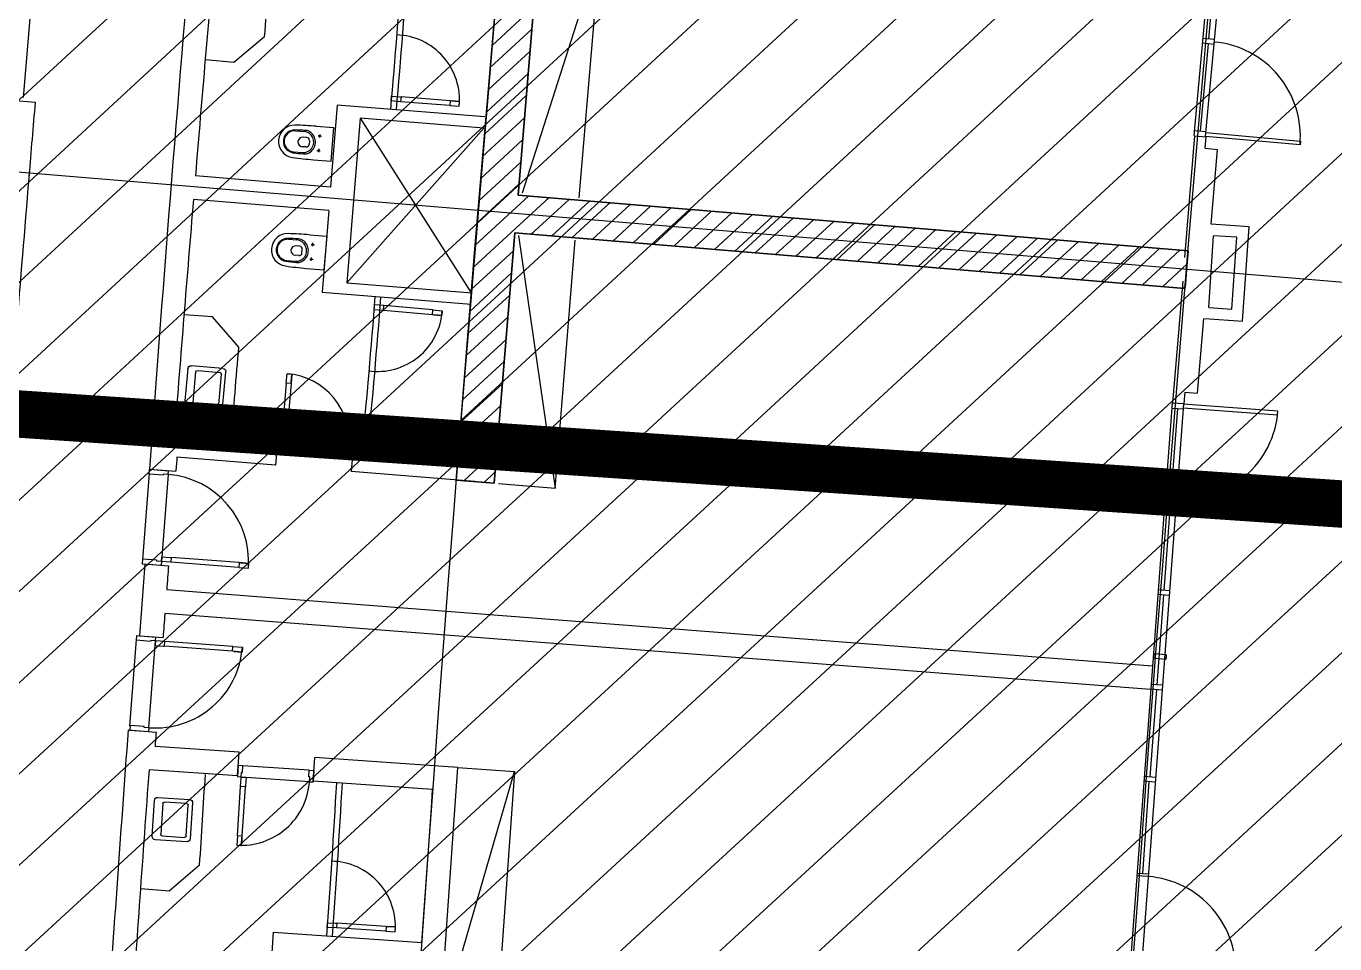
# Model space of a CAD drawing. Extents: x -678889171 to 586587, y -792238163 to 335485.
# Drawn here: x -678720328 to -678706519, y -792006137 to -791996453 of the extents above; entities that cross this region are included whole.
import ezdxf
from ezdxf.enums import TextEntityAlignment as Align

# ---------------------------------------------------------------- set-up
doc = ezdxf.new("R2010")
doc.units = 0
doc.header["$MEASUREMENT"] = 0
for name, color, linetype in [('A-FLOR-PATT', 252, 'Continuous'), ('A-SITE-PATT', 252, 'Continuous'), ('A-WALL', 252, 'Continuous')]:
    doc.layers.add(name, color=color, linetype=linetype)
for name, color, linetype, lineweight in [('BASEMENT3 LAYOUT$0$A-TABL-TEXT', 252, 'Continuous', 30), ('BASEMENT3 LAYOUT$0$HATCH2', 252, 'Continuous', 15), ('BASEMENT3 LAYOUT$0$HATCH3', 252, 'Continuous', 15)]:
    doc.layers.add(name, color=color, linetype=linetype, lineweight=lineweight)
doc.styles.add('Ground floor Towers$0$$Bas01-Rname$0$EN-SC', font='swissc.ttf')
doc.styles.add('Ground floor Towers$0$$Bas01-Rname$0$EN-SCL', font='swisscl.ttf')
doc.styles.add('Ground floor Towers$0$04-Ground Floor$0$V2-lower ground$0$LEVEL  FOR LICENSE LOWER GR$0$$LG- LEVEL$0$AR-SR', font='sarb.shx')

# ---------------------------------------------------------------- blocks, each defined once
blk = doc.blocks.new('A$C61C61320')
at = {"layer": 'BASEMENT3 LAYOUT$0$HATCH2'}
h = blk.add_hatch(dxfattribs=at)
h.set_pattern_fill('JIS_WOOD', color=256, scale=1000, style=0)
h.set_pattern_definition([(45, (-845211.5632561638, -471074.8112416068), (-499.9999991609842, 499.9999991609843), [])])
edge = h.paths.add_edge_path()
edge.add_line((-87728.88771757309, -14436.92520058164), (11085.99286301623, -14077.61977391216))
edge.add_line((11085.9928630162, -14077.61977391216), (11086.00013759563, -61296.12011963065))
edge.add_line((11086.00013759569, -61296.12011963065), (-23868.16462742418, -60220.57708285929))
edge.add_line((-23868.16462742421, -60220.57708285929), (-23388.15647815715, -47455.2645226442))
edge.add_arc((-38984.06513334403, -44366.02445463254), 15898.9235792472, 348.7958745272753, 525.9866040010601)
edge.add_line((-54409.82303213701, -40516.12001080933), (-55179.78612954497, -49076.3717473704))
edge.add_line((-55179.78612954495, -49076.3717473704), (-87616.00626249687, -47227.09333388295))
edge.add_line((-87616.00626249681, -47227.09333388295), (-87728.88771757303, -14436.92520058164))
at = {"layer": 'BASEMENT3 LAYOUT$0$HATCH3'}
h = blk.add_hatch(dxfattribs=at)
h.set_pattern_fill('JIS_WOOD', color=256, scale=1000, style=0)
h.set_pattern_definition([(45, (-845711.5632553247, -468029.5931597503), (-499.9999991609842, 499.9999991609843), [])])
h.paths.add_polyline_path([(11086.00013759569, -61354.85490543771), (12440.74077330553, -169431.9252005816), (-18168.17453308101, -169031.9252005816), (-24087.31416799291, -98540.68329571502), (-23668.41511030192, -60233.84526748693)])
at = {"layer": 'BASEMENT3 LAYOUT$0$A-TABL-TEXT', "const_width": 500, "elevation": 212772}
blk.add_lwpolyline([(13292.15624613373, -61228.05794782194), (-23867.92079966073, -60211.66026523305), (-23463.29049043171, -42182.9191966572, 0.3384124495391637), (-36329.243561532, -28846.11297907433)], format="xyb", dxfattribs=at)
blk = doc.blocks.new('2')
at = {"layer": 'BASEMENT3 LAYOUT$0$A-TABL-TEXT', "const_width": 500, "elevation": 212772}
blk.add_lwpolyline([(131213.0125477271, 170969.3027568094), (94052.93550193263, 171985.7004393983), (94457.56581116165, 190014.4415079741, 0.3384124495391637), (81591.61274006136, 203351.247725557)], format="xyb", dxfattribs=at)
blk = doc.blocks.new('GR')
at = {"layer": 'A-FLOR-PATT'}
for p, q in [((88371.4919512533, 190257.8883766861), (88674.65806920838, 196250.2243406424)), ((88491.33867053242, 190251.825054327), (88794.50478848751, 196244.1610182833)), ((88483.20618937686, 191278.5474426824), (88531.20749138642, 192227.3339703088)), ((80738.55702435918, 186306.6799282454, -6.574195595121094e-08), (80979.42620268496, 192001.588359374, -6.574195595121094e-08)), ((81379.07323602785, 191984.6852036176, -6.574195595121094e-08), (81267.09693588578, 189337.1916348761, -6.574195595121094e-08)), ((81267.09693588581, 189337.1916348761, -6.574195595121094e-08), (81379.06759462223, 191984.5518219549, -6.574195595121094e-08)), ((82025.84096823633, 191957.2318027923), (81308.87013581506, 189361.7314517387)), ((82025.83559280935, 191957.1119080558), (81908.26810745301, 189334.8601808777)), ((80928.90231897659, 190905.4682387416, -6.574195595121094e-08), (81351.29261314403, 191327.8585329091, -6.574195595121094e-08)), ((88543.12954901639, 191275.5157815028), (88423.28282973732, 191281.5791038619)), ((113795, 187765), (33653.03965827078, 191153.1554926011)), ((88540.60316470012, 191225.5796484698), (88420.75644542102, 191231.6429708289)), ((88433.94169520916, 190304.7928485395), (88480.67980506056, 191228.6113096494)), ((76049.89713223383, 191074.2011603616), (76009.56808448385, 190155.0855158929)), ((80918.32503913739, 190670.3845558758, -6.574195595121094e-08), (81341.37771464163, 191093.43723138, -6.574195595121094e-08)), ((78527.82796217267, 190897.3339013796), (78212.97478867628, 190614.6207758348)), ((80907.84329900448, 190435.3964127162, -6.574195595121094e-08), (81331.46281613945, 190859.0159298512, -6.574195595121094e-08)), ((78212.97478867629, 190614.6207758348), (77913.40700125275, 190630.7330014875)), ((80897.45697724423, 190200.5036879289, -6.574195595121094e-08), (81321.54791763704, 190624.5946283217, -6.574195595121094e-08)), ((79889.7756309028, 190276.255490929, 3.535453384889561e-08), (79891.6131981585, 190326.2217129853, 3.535453384889561e-08)), ((79891.6131981585, 190326.2217129853, 3.535453384889561e-08), (79978.55442453647, 190323.0243459604, 3.535453384889561e-08)), ((79978.55442453647, 190323.0243459604, 3.535453384889561e-08), (79991.54564227111, 190322.5465784739, 3.535453384889561e-08)), ((79991.54564227111, 190322.5465784739, 3.535453384889561e-08), (79989.70807501541, 190272.5803564176, 3.535453384889561e-08)), ((80511.19435165654, 190303.4358790145, 3.491301211365018e-08), (79991.54564227111, 190322.5465784739, 3.534376502608475e-08)), ((80511.19435165654, 190303.4358790145, 3.483017501510507e-08), (80509.35678440084, 190253.4696569582, 3.483017501510507e-08)), ((80611.12679576912, 190299.7607445031, 3.483017501510507e-08), (80511.19435165654, 190303.4358790145, 3.483017501510507e-08)), ((80611.12679576912, 190299.7607445031, 3.483017501510507e-08), (80524.18556939116, 190302.958111528, 3.483017501510507e-08)), ((80524.18556939116, 190302.958111528, 3.483017501510507e-08), (80611.12679576912, 190299.7607445031, 3.483017501510507e-08)), ((80609.28922851341, 190249.7945224468, 3.483017501510507e-08), (80611.12679576912, 190299.7607445031, 3.483017501510507e-08)), ((80887.16595282289, 189965.7062604809, -6.574195595121094e-08), (81311.63301913487, 190390.1733267929, -6.574195595121094e-08)), ((88374.01833556956, 190307.824509719), (88493.86505484872, 190301.76118736)), ((88491.33867053241, 190251.825054327), (88493.35986704763, 190291.7739562474)), ((88493.35986704763, 190291.7739562474), (89492.08242153094, 190241.2440435967)), ((79322.53235564426, 190209.7316082827), (79288.07929443885, 189343.1366470258)), ((80882.68170131341, 190147.7050292013), (79322.53235564426, 190209.7316082827)), ((79989.70807501541, 190272.5803564176, 3.535453384889561e-08), (79889.7756309028, 190276.255490929, 3.535453384889561e-08)), ((80509.35678440084, 190253.4696569582, 3.491204040618674e-08), (79989.70807501541, 190272.5803564176, 3.534279331862131e-08)), ((80509.35678440084, 190253.4696569582, 3.483017501510507e-08), (80609.28922851341, 190249.7945224468, 3.483017501510507e-08)), ((80876.9701050045, 189731.0040096359, -6.574195595121094e-08), (81301.71812063246, 190155.7520252638, -6.574195595121094e-08)), ((88322.1837993237, 188965.0102178871), (88376.68276034207, 190251.7020721124)), ((88376.68276034239, 190251.702072119), (88496.54325977441, 190245.8683231667)), ((89490.06122501568, 190201.2951416762), (88491.33867053241, 190251.825054327)), ((88491.46500688253, 190125.973438795), (88496.54325977441, 190245.8683231667)), ((89492.08242153094, 190241.2440435967), (89490.06122501568, 190201.2951416762)), ((75886.66600869321, 190120.3634238999), (76136.47972081596, 190109.4969760471)), ((79568.69073131836, 190079.8503348289), (79499.54435532035, 188340.6173339696)), ((80877.9146486567, 190027.7997532167), (79499.54435532035, 188340.6173339696)), ((80877.9146486567, 190027.7997532167), (79568.69073131836, 190079.8503348289)), ((79568.69073131836, 190079.8503348289), (80814.69763791258, 188288.3310196412)), ((88491.46500688253, 190125.973438795), (88621.31388126727, 190119.6535440967)), ((88587.82971051826, 189329.1098540307), (88621.31388126727, 190119.6535440967)), ((78893.72715243531, 189920.6802621968), (78982.17380116894, 189917.6452807868)), ((79111.0281790466, 189977.8111957441), (79295.12607350525, 189970.4967127249)), ((79133.78022418554, 189876.828324742), (79168.75263150649, 189875.4388190106)), ((79151.96118071172, 189893.6197755368), (79150.57167498031, 189858.6473682159)), ((79281.03251537246, 189615.7765813267), (79295.12607350525, 189970.4967127249)), ((80866.86931335158, 189496.3968149563, -6.574195595121094e-08), (81291.80322213005, 189921.3307237348, -6.574195595121094e-08)), ((79010.97777678326, 189754.5071686304), (78971.92250696452, 189756.0588925583)), ((79014.9160330277, 189853.6289630944), (78975.86076320896, 189855.1806870222)), ((79043.70137724731, 189822.4616090495), (79042.14513082814, 189783.29251285)), ((79145.80765532979, 189738.7419716869), (79144.4181495984, 189703.7695643659)), ((78884.85121055727, 189697.2820798791), (78973.2598457733, 189693.290337952)), ((79096.93462091379, 189623.0910643458), (79281.03251537246, 189615.7765813267)), ((79127.62669880362, 189721.9505208921), (79162.59910612456, 189720.5610151607)), ((80856.86345772166, 189261.8845562998, -6.574195595121094e-08), (81281.88832362765, 189686.9094222058, -6.574195595121094e-08)), ((80846.95241826959, 189027.4671138206, -6.574195595121094e-08), (81271.97342512524, 189452.4881206763, -6.574195595121094e-08)), ((79288.39500256974, 189343.1232960465), (77857.52815223788, 189403.6332158268)), ((80827.41430998128, 188558.916199479, -6.574195595121094e-08), (81591.95688381046, 189323.4587733082, -6.574195595121094e-08)), ((80837.13607544219, 188793.1443679666, -6.574195595121094e-08), (81376.55615363782, 189332.5644461622, -6.574195595121094e-08)), ((88355.45937872268, 189037.5440458324, -6.574195595121094e-08), (81267.09693588581, 189337.1916348761, -6.574195595121094e-08)), ((81267.09693588578, 189337.1916348761, -6.574195595121094e-08), (88355.45937872265, 189037.5440458324, -6.574195595121094e-08)), ((81423.10582153057, 188930.1013080017, -6.574195595121094e-08), (81807.3576139831, 189314.3531004542, -6.574195595121094e-08)), ((88987.60080549166, 189317.7017335332), (88587.82971051826, 189329.1098540307)), ((88959.08530302826, 188318.4421638286), (88987.60080549166, 189317.7017335332)), ((81638.51067854208, 188920.9997619865, -6.574195595121094e-08), (82022.75834415597, 189305.2474276004, -6.574195595121094e-08)), ((81853.91553555382, 188911.8982159712, -6.574195595121094e-08), (82238.15907432884, 189296.1417547462, -6.574195595121094e-08)), ((82069.32039256534, 188902.7966699561, -6.574195595121094e-08), (82453.55980450171, 189287.0360818924, -6.574195595121094e-08)), ((82284.72524957662, 188893.6951239407, -6.574195595121094e-08), (82668.96053467458, 189277.9304090387, -6.574195595121094e-08)), ((82500.13010658813, 188884.5935779256, -6.574195595121094e-08), (82884.36126484722, 189268.8247361847, -6.574195595121094e-08)), ((82715.53496359964, 188875.4920319105, -6.574195595121094e-08), (83099.76199502009, 189259.7190633309, -6.574195595121094e-08)), ((82930.93982061092, 188866.3904858946, -6.574195595121094e-08), (83315.16272519296, 189250.6133904767, -6.574195595121094e-08)), ((83146.34467762266, 188857.2889398797, -6.574195595121094e-08), (83530.5634553656, 189241.5077176227, -6.574195595121094e-08)), ((83361.74953463417, 188848.1873938646, -6.574195595121094e-08), (83745.96418553847, 189232.4020447689, -6.574195595121094e-08)), ((83577.15439164569, 188839.0858478495, -6.574195595121094e-08), (83961.36491571134, 189223.2963719151, -6.574195595121094e-08)), ((83792.55924865697, 188829.9843018341, -6.574195595121094e-08), (84176.76564588398, 189214.1906990611, -6.574195595121094e-08)), ((84007.96410566871, 188820.8827558188, -6.574195595121094e-08), (84392.16637605731, 189205.0850262074, -6.574195595121094e-08)), ((84223.36896267999, 188811.7812098034, -6.574195595121094e-08), (84607.56710622995, 189195.9793533534, -6.574195595121094e-08)), ((84438.7738196915, 188802.6796637883, -6.574195595121094e-08), (84822.96783640259, 189186.8736804994, -6.574195595121094e-08)), ((84654.17867670278, 188793.5781177729, -6.574195595121094e-08), (85038.36856657523, 189177.7680076454, -6.574195595121094e-08)), ((88597.31069745915, 188448.5099262826), (88618.23995804673, 189208.1931975797)), ((88864.22663366824, 189201.1735664168), (88618.23995804673, 189208.1931975797)), ((88842.5542810003, 188441.7162912291), (88864.22663366824, 189201.1735664168)), ((79278.14790300479, 189093.3331905571), (77846.96534454182, 189153.8564613167)), ((79278.14790300479, 189093.3331905571), (79243.85187433282, 188230.6880554541)), ((84869.58353371429, 188784.4765717578, -6.574195595121094e-08), (85253.7692967481, 189168.6623347916, -6.574195595121094e-08)), ((85084.98839072627, 188775.3750257427, -6.574195595121094e-08), (85469.1700269212, 189159.5566619376, -6.574195595121094e-08)), ((85300.39324773755, 188766.2734797273, -6.574195595121094e-08), (85684.57075709407, 189150.4509890839, -6.574195595121094e-08)), ((85515.79810474883, 188757.171933712, -6.574195595121094e-08), (85899.97148726671, 189141.3453162299, -6.574195595121094e-08)), ((85731.20296176034, 188748.0703876968, -6.574195595121094e-08), (86115.37221743935, 189132.2396433759, -6.574195595121094e-08)), ((85946.60781877185, 188738.9688416817, -6.574195595121094e-08), (86330.77294761199, 189123.1339705219, -6.574195595121094e-08)), ((86162.0126757836, 188729.8672956664, -6.574195595121094e-08), (86546.17367778509, 189114.0282976679, -6.574195595121094e-08)), ((86377.41753279464, 188720.7657496508, -6.574195595121094e-08), (86761.57440795796, 189104.9226248141, -6.574195595121094e-08)), ((86592.82238980639, 188711.6642036359, -6.574195595121094e-08), (86976.97513813083, 189095.8169519603, -6.574195595121094e-08)), ((86808.2272468179, 188702.5626576208, -6.574195595121094e-08), (87192.37586830347, 189086.7112791063, -6.574195595121094e-08)), ((87023.63210382918, 188693.4611116054, -6.574195595121094e-08), (87407.77659847634, 189077.6056062526, -6.574195595121094e-08)), ((87239.03696084092, 188684.35956559, -6.574195595121094e-08), (87623.17732864898, 189068.4999333981, -6.574195595121094e-08)), ((87454.4418178522, 188675.2580195747, -6.574195595121094e-08), (87838.57805882185, 189059.3942605443, -6.574195595121094e-08)), ((87669.84667486371, 188666.1564735596, -6.574195595121094e-08), (88053.97878899449, 189050.2885876903, -6.574195595121094e-08)), ((87885.251531875, 188657.0549275442, -6.574195595121094e-08), (88269.37951916759, 189041.1829148368, -6.574195595121094e-08)), ((88355.45937872265, 189037.5440458324, -6.574195595121094e-08), (88338.55493823104, 188637.9014048747, -6.574195595121094e-08)), ((81250.19881057122, 188937.7035905319, -6.574195595121094e-08), (81138.20467807149, 186289.7766128614, -6.574195595121094e-08)), ((81138.20467807152, 186289.7766128614, -6.574195595121094e-08), (81250.1862964028, 188937.4077124934, -6.574195595121094e-08)), ((81250.1862964028, 188937.4077124934, -6.574195595121094e-08), (88338.55493823133, 188637.9014048747, -6.574195595121094e-08)), ((88338.55493823104, 188637.9014048747, -6.574195595121094e-08), (81250.19881057122, 188937.7035905319, -6.574195595121094e-08)), ((81289.85425317514, 188912.1334132561), (81785.10029779465, 186265.3617040041)), ((88100.6563888865, 188647.9533815291, -6.574195595121094e-08), (88349.50079942239, 188896.797792065, -6.574195595121094e-08)), ((78866.49331506113, 188773.3052770136), (78954.92588922728, 188769.8846614663)), ((79084.04138974476, 188829.4881474969), (79268.10563996818, 188821.3709930916)), ((79268.10563996818, 188821.3709930916), (79252.46549326411, 188466.7156874622)), ((81785.10029779465, 186265.3617040041), (81889.38052240657, 188888.2980143292)), ((78987.38867290605, 188705.7261830413), (78948.34054051105, 188707.4481889143)), ((79014.31081661579, 188635.271671631), (79016.03784126593, 188674.4336096047)), ((79106.35289262442, 188728.4070284239), (79141.31890867239, 188726.8650421291)), ((79123.06490750102, 188710.1530272525), (79124.60689379579, 188745.1190433005)), ((80817.7870029204, 188324.7824893915, -6.574195595121094e-08), (81242.22699784325, 188749.2224843143, -6.574195595121094e-08)), ((88311.61936167783, 188715.2335323113), (88257.27541396559, 187428.5351217159)), ((88316.06124589848, 188638.851835514, -6.574195595121094e-08), (88339.58903720952, 188662.379626825, -6.574195595121094e-08)), ((78856.64335156711, 188549.9479211323), (78945.03374071604, 188545.5707199178)), ((78983.01824317916, 188606.6225032711), (78943.97011078418, 188608.3445091441)), ((79099.52409617617, 188573.5575287828), (79134.49011222413, 188572.0155424881)), ((79116.23611105277, 188555.3035276115), (79117.77809734753, 188590.2695436594)), ((80808.25403558486, 188090.7431190293, -6.574195595121094e-08), (81232.31214544666, 188514.8012288911, -6.574195595121094e-08)), ((79068.4012430407, 188474.8328418676), (79252.46549326411, 188466.7156874622)), ((88597.31069745915, 188448.5099262826), (88842.5542810003, 188441.7162912291)), ((79243.85187433282, 188230.6880554541), (80821.60640141615, 188167.9615503174)), ((79499.54435532035, 188340.6173339696), (80826.37345407286, 188287.8668263021)), ((80798.81528958981, 187856.7979700072, -6.574195595121094e-08), (81222.39729305031, 188280.3799734677, -6.574195595121094e-08)), ((88545.57195993482, 188330.0031117276), (88512.18302938699, 187539.4553934266)), ((88559.30367163978, 188329.5167471695), (88959.08530302826, 188318.4421638286)), ((79799.17177317574, 188119.5463840982, 3.53545338488958e-08), (79796.82153985772, 188069.6016506086, 3.53545338488958e-08)), ((79796.82153985772, 188069.6016506086, 3.53545338488958e-08), (79883.72537612966, 188065.5122446353, 3.53545338488958e-08)), ((79899.06124015499, 188114.8459174622, 3.53545338488958e-08), (79799.17177317574, 188119.5463840982, 3.53545338488958e-08)), ((79896.71100683697, 188064.9011839726, 3.53545338488958e-08), (79899.06124015499, 188114.8459174622, 3.53545338488958e-08)), ((80418.486468447, 188090.4034909548, 3.491204040618692e-08), (79899.06124015499, 188114.8459174622, 3.534279331862148e-08)), ((80416.13623512897, 188040.4587574652, 3.483017501510525e-08), (80418.486468447, 188090.4034909549, 3.483017501510525e-08)), ((80418.486468447, 188090.4034909549, 3.483017501510525e-08), (80518.37593542621, 188085.7030243188, 3.483017501510525e-08)), ((80518.37593542621, 188085.7030243188, 3.483017501510525e-08), (80516.02570210819, 188035.7582908292, 3.483017501510525e-08)), ((78099.93688610115, 187922.6887475462), (77800.07154115586, 187931.7019588582)), ((79883.72537612966, 188065.5122446353, 3.53545338488958e-08), (79896.71100683697, 188064.9011839726, 3.53545338488958e-08)), ((80416.13623512897, 188040.4587574652, 3.491301211365036e-08), (79896.71100683697, 188064.9011839726, 3.534376502608492e-08)), ((80516.02570210819, 188035.7582908292, 3.483017501510525e-08), (80416.13623512897, 188040.4587574652, 3.483017501510525e-08)), ((80516.02570210819, 188035.7582908292, 3.483017501510525e-08), (80429.12186583626, 188039.8476968025, 3.483017501510525e-08)), ((80429.12186583626, 188039.8476968025, 3.483017501510525e-08), (80516.02570210819, 188035.7582908292, 3.483017501510525e-08)), ((80789.47064683959, 187622.9469242303, -6.574195595121094e-08), (81212.48244065349, 188045.9587180442, -6.574195595121094e-08)), ((78390.02721016148, 187614.619216267), (78099.93688610113, 187922.6887475462)), ((80780.21998952772, 187389.1898638918, -6.574195595121094e-08), (81202.5675882569, 187811.537462621, -6.574195595121094e-08)), ((80771.06320013455, 187155.526671472, -6.574195595121094e-08), (81192.65273586032, 187577.1162071978, -6.574195595121094e-08)), ((88382.26424986003, 187544.1225096891), (88377.20044122095, 187424.22701439)), ((88382.26424986003, 187544.1225096891), (88512.18302938699, 187539.4553934266)), ((88251.58077191214, 187422.8092230829), (88047.67126078032, 181426.2751481967)), ((88371.51145340987, 187418.7310328602), (88167.60194227805, 181422.1969579741)), ((88257.27541396534, 187428.5351217092), (88377.20044122095, 187424.22701439)), ((88371.51145340985, 187418.7310328602), (88370.15214579356, 187378.7541359971)), ((88370.15214579356, 187378.7541359971), (89369.57457380192, 187344.7714448143)), ((89370.93388141818, 187384.7483416775), (88371.51145340985, 187418.7310328602)), ((89369.57457380192, 187344.7714448143), (89370.93388141818, 187384.7483416775)), ((78904.96289013249, 187256.0770116767), (78882.5419601809, 186736.5606000977)), ((78904.96289013248, 187256.0770116767), (78909.27460743085, 187355.9840139034)), ((78954.91639124585, 187253.9211530275), (78904.96289013248, 187256.0770116767)), ((78909.27460743085, 187355.9840139034), (78959.22810854422, 187353.8281552542)), ((78954.91639124585, 187253.9211530275), (78932.49546129425, 186734.4047414485)), ((78959.22810854422, 187353.8281552542), (78954.91639124585, 187253.9211530275)), ((78959.22810854422, 187353.8281552542), (78955.47691449463, 187266.9090633169)), ((78955.47691449463, 187266.9090633169), (78959.22810854422, 187353.8281552542)), ((80762.00016142707, 186921.9572297379, -6.574195595121094e-08), (81182.73788346373, 187342.6949517746, -6.574195595121094e-08)), ((88249.88152598603, 187372.8381057921), (88369.81220748376, 187368.7599155695)), ((88309.8468667349, 187370.7990106808), (88278.41081710208, 186446.3333408026)), ((80753.03075645748, 186688.4814217412, -6.574195595121094e-08), (81172.82303106692, 187108.2736963506, -6.574195595121094e-08)), ((80744.15486856247, 186455.0991308196, -6.574195595121094e-08), (81162.90817867033, 186873.8524409274, -6.574195595121094e-08)), ((78882.5419601809, 186736.5606000977), (78878.23024288252, 186636.653597871)), ((78932.49546129425, 186734.4047414485), (78882.5419601809, 186736.5606000977)), ((78928.18374399588, 186634.4977392218), (78931.93493804547, 186721.416831159)), ((78931.93493804547, 186721.416831159), (78932.49546129425, 186734.4047414485)), ((78838.07124657018, 186636.968430439), (77749.21856227164, 186682.0286295891)), ((78838.07124657018, 186636.968430439), (78827.70047345765, 186387.0350686917)), ((78833.09338123378, 186518.4898821184), (78838.26744199183, 186638.3782847903)), ((78878.23024288252, 186636.653597871), (78838.26744199183, 186638.3782847903)), ((78878.23024288252, 186636.653597871), (78876.07438423333, 186586.7000967576)), ((78876.07438423333, 186586.7000967576), (78886.065084456, 186586.2689250278)), ((78878.23024288252, 186636.653597871), (78928.18374399588, 186634.4977392218)), ((79597.56065891492, 186605.6092333226), (78878.23024288252, 186636.653597871)), ((78886.065084456, 186586.2689250278), (78883.04688234715, 186516.3340234692)), ((79585.41410004307, 186556.0869039391), (79582.3958979342, 186486.1520023805)), ((79595.40480026574, 186555.6557322093), (79585.41410004307, 186556.0869039391)), ((79597.56065891492, 186605.6092333226), (79595.40480026574, 186555.6557322093)), ((79597.56065891492, 186605.6092333226), (79637.52345980561, 186603.8845464033)), ((79637.38835120511, 186603.8901376284), (79627.01390416497, 186353.8682350297)), ((79632.34939904755, 186483.9961437313), (79637.52345980561, 186603.8845464033)), ((80749.18168945368, 186557.8805810028), (79637.38835120511, 186603.8901376284)), ((80816.9273532317, 186303.3652124621, -6.574195595121094e-08), (81152.99332627375, 186639.4311855042, -6.574195595121094e-08)), ((78827.70047345765, 186387.0350686917), (77783.63490912667, 186430.3576847946)), ((78883.04688234715, 186516.3340234692), (78833.09338123378, 186518.4898821184)), ((79582.3958979342, 186486.1520023805), (78883.04688234715, 186516.3340234692)), ((79582.3958979342, 186486.1520023805), (79632.34939904755, 186483.9961437313)), ((88338.37615785094, 186444.2942456912), (88218.44547635324, 186448.3724359139)), ((77497.38695817364, 186239.1588067747, 3.074690519402049e-08), (77499.17557213792, 186289.1268051345, 3.074690519402049e-08)), ((77499.17557213793, 186289.1268051346, -1.574876914731158e-07), (77777.927427985, 186278.9085114353, -1.49115072139731e-07)), ((77499.17557213792, 186289.1268051345, 3.074690519402049e-08), (77699.04756557712, 186281.9723492774, 3.021788579042636e-08)), ((77697.6166744057, 186241.9979505896, 3.021788579042636e-08), (77699.04756557712, 186281.9723492774, 3.021788579042636e-08)), ((80935.78849090332, 186299.5617422925), (79627.01390416497, 186353.8682350297)), ((80738.55702435921, 186306.6799282454, -6.574195595121094e-08), (81138.20467807152, 186289.7766128614, -6.574195595121094e-08)), ((81138.20467807149, 186289.7766128614, -6.574195595121094e-08), (80738.55702435918, 186306.6799282454, -6.574195595121094e-08)), ((81032.3234604781, 186294.2549166819, -6.574195595121094e-08), (81143.07847387716, 186405.009930081, -6.574195595121094e-08)), ((81185.57392344053, 186289.1971073772), (81785.10029779465, 186265.3617040041)), ((88336.6769119248, 186394.3231284005), (88216.74623042716, 186398.4013186231)), ((88276.71157117597, 186396.3622235119), (88244.4258985801, 185446.9109949882)), ((77497.74468096643, 186249.1524064467, 3.074690519402067e-08), (77464.83418402386, 185329.7412366263, 3.074690519402067e-08)), ((77647.29095325305, 186233.7929648819, 3.03501406413249e-08), (77497.38695817364, 186239.1588067747, 3.074690519402049e-08)), ((77647.6486760459, 186243.7865645539, 3.03501406413249e-08), (77647.29095325305, 186233.7929648819, 3.03501406413249e-08)), ((77697.6166744057, 186241.9979505896, 3.021788579042636e-08), (77647.6486760459, 186243.7865645539, 3.03501406413249e-08)), ((77697.6166744057, 186241.9979505896, 3.021788579042636e-08), (77664.70617746313, 185322.5867807692, 3.021788579042636e-08)), ((88304.39123932896, 185444.8718998769), (88184.4605578313, 185448.9500900995)), ((77465.19190681678, 185339.7348362983, 3.074690519402049e-08), (77463.40329285251, 185289.7668379385, 3.074690519402049e-08)), ((77615.09590189619, 185334.3689944055, 3.03501406413249e-08), (77465.19190681678, 185339.7348362983, 3.074690519402049e-08)), ((77614.73817910333, 185324.3753947335, 3.03501406413249e-08), (77615.09590189619, 185334.3689944055, 3.03501406413249e-08)), ((77664.70617746313, 185322.5867807692, 3.021788579042636e-08), (77614.73817910333, 185324.3753947335, 3.03501406413249e-08)), ((77664.70617746313, 185322.5867807692, 3.021788579042636e-08), (77663.27528629171, 185282.6123820814, 3.021788579042636e-08)), ((77664.70617746313, 185322.5867807692, 2.998776234986292e-08), (77666.49479142741, 185372.554779129, 2.998776234986292e-08)), ((77764.64217418274, 185319.0095528407, 2.998776234986292e-08), (77664.70617746313, 185322.5867807692, 2.998776234986292e-08)), ((77666.49479142741, 185372.554779129, 2.998776234986292e-08), (77753.43910857345, 185369.4425908312, 2.998776234986292e-08)), ((77753.43910857345, 185369.4425908312, 2.998776234986292e-08), (77766.430788147, 185368.9775512005, 2.998776234986292e-08)), ((77766.430788147, 185368.9775512005, 2.998776234986292e-08), (77764.64217418274, 185319.0095528407, 2.998776234986292e-08)), ((78484.1813505639, 185293.2535117552, 2.804890623569039e-08), (77764.64217418274, 185319.0095528407, 2.99533760886293e-08)), ((78485.96996452817, 185343.221510115, 2.804890623569039e-08), (77766.430788147, 185368.9775512005, 2.99533760886293e-08)), ((78485.96996452817, 185343.221510115, 2.778439653389334e-08), (78484.1813505639, 185293.2535117552, 2.778439653389334e-08)), ((78585.90596124777, 185339.6442821865, 2.778439653389334e-08), (78485.96996452817, 185343.221510115, 2.778439653389334e-08)), ((78585.90596124777, 185339.6442821865, 2.778439653389334e-08), (78498.96164410171, 185342.7564704843, 2.778439653389334e-08)), ((78498.96164410171, 185342.7564704843, 2.778439653389334e-08), (78585.90596124777, 185339.6442821865, 2.778439653389334e-08)), ((78584.11734728349, 185289.6762838267, 2.778439653389334e-08), (78585.90596124777, 185339.6442821865, 2.778439653389334e-08)), ((88302.69199340286, 185394.9007825862), (88182.76131190521, 185398.9789728088)), ((88242.72665265399, 185396.9398776975), (88210.44098005815, 184447.4886491739)), ((77463.40329285251, 185289.7668379385, 3.074690519402049e-08), (77663.27528629171, 185282.6123820814, 3.021788579042636e-08)), ((77491.38919456872, 185288.7405791099), (77741.22146501008, 185279.5823996704, -1.491172724539914e-07)), ((78484.1813505639, 185293.2535117552, 2.778439653389334e-08), (78584.11734728349, 185289.6762838267, 2.778439653389334e-08)), ((77732.3036215324, 185029.7413904157, -1.491100537767445e-07), (88157.61356601008, 184647.5775529948, 1.640256250240778e-07)), ((77723.48923712841, 184779.8965886295, -1.490691286196067e-07), (88148.66000035616, 184397.737853219, 1.640623697189171e-07)), ((88298.05036444889, 184768.9433977676), (88178.12501429995, 184773.1777832224)), ((88296.22977932726, 184718.9765223516), (88176.30444043667, 184723.2109074087)), ((77403.73432567574, 183570.7393713506, 3.074690519402068e-08), (77435.36673399238, 184490.195401155, 3.074690519402067e-08)), ((77435.02290346727, 184480.2013138745, 3.074690519402049e-08), (77436.74205609318, 184530.1717502769, 3.074690519402049e-08)), ((77584.93421267449, 184475.0438559968, 3.03501406413249e-08), (77435.02290346727, 184480.2013138745, 3.074690519402049e-08)), ((77436.74205609318, 184530.1717502769, 3.074690519402049e-08), (77636.62380170281, 184523.2951397733, 3.021788579042636e-08)), ((77464.60020643997, 184529.2377195504), (77714.59060237903, 184520.8526896672, -1.491172724539914e-07)), ((77585.27804319967, 184485.0379432772, 3.03501406413249e-08), (77584.93421267449, 184475.0438559968, 3.03501406413249e-08)), ((77635.24847960209, 184483.3187906513, 3.021788579042636e-08), (77585.27804319967, 184485.0379432772, 3.03501406413249e-08)), ((77603.61607128545, 183563.862760847, 3.021788579042636e-08), (77635.24847960209, 184483.3187906513, 3.021788579042636e-08)), ((77635.24847960209, 184483.3187906513, 2.998776234986292e-08), (77633.52932697618, 184433.3483542489, 2.998776234986292e-08)), ((77635.24847960209, 184483.3187906513, 3.021788579042636e-08), (77636.62380170281, 184523.2951397733, 3.021788579042636e-08)), ((77735.1893524069, 184479.8804853995, 2.998776234986292e-08), (77635.24847960209, 184483.3187906513, 2.998776234986292e-08)), ((77733.47019978099, 184429.9100489971, 2.998776234986292e-08), (77735.1893524069, 184479.8804853995, 2.998776234986292e-08)), ((78454.7636366016, 184455.1246875865, 2.804890623569039e-08), (77735.1893524069, 184479.8804853995, 2.99533760886293e-08)), ((77633.52932697618, 184433.3483542489, 2.998776234986292e-08), (77720.47788631637, 184430.3570286799, 2.998776234986292e-08)), ((77720.47788631637, 184430.3570286799, 2.998776234986292e-08), (77733.47019978099, 184429.9100489971, 2.998776234986292e-08)), ((78453.0444839757, 184405.1542511841, 2.804890623569039e-08), (77733.47019978099, 184429.9100489971, 2.99533760886293e-08)), ((78453.0444839757, 184405.1542511841, 2.778439653389334e-08), (78454.7636366016, 184455.1246875865, 2.778439653389334e-08)), ((78552.98535678051, 184401.7159459323, 2.778439653389334e-08), (78453.0444839757, 184405.1542511841, 2.778439653389334e-08)), ((78454.7636366016, 184455.1246875865, 2.778439653389334e-08), (78554.70450940641, 184451.6863823347, 2.778439653389334e-08)), ((78552.98535678051, 184401.7159459323, 2.778439653389334e-08), (78466.03679744032, 184404.7072715014, 2.778439653389334e-08)), ((78466.03679744032, 184404.7072715014, 2.778439653389334e-08), (78552.98535678051, 184401.7159459323, 2.778439653389334e-08)), ((78554.70450940641, 184451.6863823347, 2.778439653389334e-08), (78552.98535678051, 184401.7159459323, 2.778439653389334e-08)), ((88268.70707488089, 184395.4784367718), (88148.77639338326, 184399.5566269945)), ((88270.40632080699, 184445.4495540626), (88150.47563930937, 184449.5277442852)), ((88208.74173413204, 184397.5175318831), (88177.30568449925, 183473.0518620049)), ((77386.17776997003, 183531.305763588), (77681.1413095388, 183521.4122711422, -1.49115072139731e-07)), ((77404.078156201, 183580.7334586311, 3.074690519402049e-08), (77402.35900357508, 183530.7630222287, 3.074690519402049e-08)), ((77402.35900357508, 183530.7630222287, 3.074690519402049e-08), (77602.24074918473, 183523.8864117251, 3.021788579042636e-08)), ((77553.98946540822, 183575.5760007534, 3.03501406413249e-08), (77404.078156201, 183580.7334586311, 3.074690519402049e-08)), ((77553.64563488304, 183565.5819134729, 3.03501406413249e-08), (77553.98946540822, 183575.5760007534, 3.03501406413249e-08)), ((77603.61607128545, 183563.862760847, 3.021788579042636e-08), (77553.64563488304, 183565.5819134729, 3.03501406413249e-08)), ((77603.61607128545, 183563.862760847, 3.021788579042636e-08), (77602.24074918473, 183523.8864117251, 3.021788579042636e-08)), ((88235.57177932198, 183421.0416496028), (88115.6410978244, 183425.1198398255)), ((88237.27102524806, 183471.0127668935), (88117.34034375049, 183475.0909571161)), ((88169.68049799479, 183423.2822537244), (88142.47114301426, 182448.6439575451)), ((78566.18981372226, 183344.3869299787), (77676.21631436555, 183369.9356330928)), ((78559.01218558957, 183094.3586292149), (78566.18981372226, 183344.3869299787)), ((79358.6782536813, 183071.3137520665), (79365.85842470892, 183321.4306330255)), ((80878.65392297397, 183278.002415123), (79365.85842470892, 183321.4306330255)), ((80794.83660945561, 180488.3186446038), (81478.37608293725, 183259.745064572)), ((80866.06571686215, 182828.0527612187), (80878.65392297397, 183278.002415123)), ((80878.65392297397, 183278.002415123), (81478.37608293725, 183259.745064572)), ((81478.37608293725, 183259.7450645721), (81393.50934910533, 180472.0207022275)), ((78559.01218558957, 183094.3586292149), (77624.23946506617, 183121.2970268356)), ((78562.10210123245, 183203.5330904393), (78558.92354422057, 183083.5751945954)), ((78612.08455783411, 183202.2086916843), (78562.10210123245, 183203.5330904393)), ((78598.9095095019, 183082.5156755915), (78600.23390825685, 183132.4981321931)), ((78600.23390825685, 183132.4981321931), (78610.23039957718, 183132.2332524421)), ((78610.23039957718, 183132.2332524421), (78612.08455783411, 183202.2086916843)), ((79311.8389502572, 183183.667109115), (78612.08455783411, 183202.2086916843)), ((79309.98479200026, 183113.6916698728), (79311.8389502572, 183183.667109115)), ((79319.9812833206, 183113.4267901218), (79309.98479200026, 183113.6916698728)), ((79311.8389502572, 183183.667109115), (79361.82140685884, 183182.3427103601)), ((79318.65688456564, 183063.4443335202), (79319.9812833206, 183113.4267901218)), ((79361.82140685884, 183182.3427103601), (79358.64284984698, 183062.3848145162)), ((78598.9095095019, 183082.5156755915), (78558.92354422057, 183083.5751945954)), ((78582.48696494052, 182462.733213731), (78596.26071199198, 182982.5507623881)), ((78596.26071199198, 182982.5507623881), (78598.90950950189, 183082.5156755915)), ((78646.24316859365, 182981.2263636332), (78596.26071199198, 182982.5507623881)), ((78598.90950950189, 183082.5156755915), (78648.89196610355, 183081.1912768365)), ((79318.65688456564, 183063.4443335202), (78598.90950950189, 183082.5156755915)), ((78632.46942154216, 182461.4088149761), (78646.24316859365, 182981.2263636332)), ((78646.58751226994, 182994.2218023496), (78646.24316859365, 182981.2263636332)), ((78648.89196610355, 183081.1912768365), (78646.58751226994, 182994.2218023496)), ((79318.65688456564, 183063.4443335202), (79358.64284984698, 183062.3848145162)), ((80621.75524484144, 183034.914240756), (79358.6782536813, 183071.3137520665)), ((80616.17211228871, 182835.3521635635), (80621.75524484144, 183034.914240756)), ((80572.9354839673, 181415.1151557678), (80616.17211228871, 182835.3521635635)), ((80794.83660945561, 180488.3186446038), (80866.06571686215, 182828.0527612187)), ((78582.4869649405, 182462.733213731), (78579.8381674306, 182362.7683005277)), ((78632.46942154216, 182461.4088149761), (78582.4869649405, 182462.733213731)), ((78629.82062403226, 182361.4439017727), (78632.46942154216, 182461.4088149761)), ((78629.82062403226, 182361.4439017727), (78632.12507786587, 182448.4133762596)), ((78632.12507786587, 182448.4133762596), (78629.82062403226, 182361.4439017727)), ((88201.62845937425, 182422.8408606561), (88081.69777787672, 182426.9190508788)), ((88202.43648376307, 182446.6048624338), (88082.5058022655, 182450.6830526564)), ((78579.8381674306, 182362.7683005277), (78629.82062403226, 182361.4439017727)), ((78197.3032243977, 182136.4762838975), (77886.4846989101, 181849.3333292047)), ((77886.48469891012, 181849.3333292047), (77586.71880202203, 181861.2022019479)), ((79567.90853178865, 181534.7446696055, 3.535453651598306e-08), (79569.03841684488, 181584.7319015729, 3.535453651598306e-08)), ((79569.03841684488, 181584.7319015729, 3.535453651598306e-08), (79656.01620046808, 181582.765901575, 3.535453651598306e-08)), ((79656.01620046808, 181582.765901575, 3.535453651598306e-08), (79669.01288077958, 181582.4721314604, 3.535453651598306e-08)), ((79669.01288077958, 181582.4721314604, 3.535453651598306e-08), (79667.88299572335, 181532.4848994931, 3.535453651598306e-08)), ((80188.88009324002, 181570.7213268756, 3.491301478073762e-08), (79669.01288077958, 181582.4721314604, 3.53437676931722e-08)), ((78973.6193473331, 180387.82270927), (79006.34536890722, 181462.8072481193)), ((79006.34536890722, 181462.8072481193), (80572.9354839673, 181415.1151557678)), ((79667.88299572335, 181532.4848994931, 3.535453651598306e-08), (79567.90853178865, 181534.7446696055, 3.535453651598306e-08)), ((80187.75020818379, 181520.7340949083, 3.491204307327419e-08), (79667.88299572335, 181532.4848994931, 3.534279598570876e-08)), ((80188.88009324002, 181570.7213268756, 3.483017768219252e-08), (80187.75020818379, 181520.7340949082, 3.483017768219252e-08)), ((80187.75020818379, 181520.7340949082, 3.483017768219252e-08), (80287.7246721185, 181518.4743247958, 3.483017768219252e-08)), ((80288.85455717472, 181568.4615567632, 3.483017768219252e-08), (80188.88009324002, 181570.7213268756, 3.483017768219252e-08)), ((80288.85455717472, 181568.4615567632, 3.483017768219252e-08), (80201.87677355153, 181570.427556761, 3.483017768219252e-08)), ((80201.87677355153, 181570.427556761, 3.483017768219252e-08), (80288.85455717472, 181568.4615567632, 3.483017768219252e-08)), ((80287.7246721185, 181518.4743247958, 3.483017768219252e-08), (80288.85455717472, 181568.4615567632, 3.483017768219252e-08))]:
    blk.add_line(p, q, dxfattribs=at)
at = {"layer": 'A-FLOR-PATT', "extrusion": (-4.223673489558066e-17, 2.59062496875253e-18, -1)}
for p, q in [((78229.43410696491, 187383.8611571533), (77894.50358105992, 187399.1654446892)), ((77859.48009971582, 187367.2028208522), (77842.13524050842, 186987.6148914933)), ((77932.72540471109, 187011.4446253089), (77947.51954932912, 187335.2108003505)), ((77965.03129000118, 187351.192112269), (78199.48265813472, 187340.4791109938)), ((78215.46397005318, 187322.9673703219), (78200.66982543509, 186999.2011952802)), ((78244.05187159445, 186969.2497464502), (78261.39673080185, 187348.837675809)), ((78183.15808476304, 186983.2198833618), (77948.7067166295, 186993.932884637)), ((77874.09786434536, 186952.591410149), (78209.02839025034, 186937.2871226131))]:
    blk.add_line(p, q, dxfattribs=at)
at = {"layer": 'A-FLOR-PATT', "extrusion": (-4.231462975506166e-17, 3.538658790239747e-19, -1)}
for p, q in [((77728.67799226631, 182832.7910817865), (78063.86176214472, 182824.7587216047)), ((77685.25303772104, 182420.2010016212), (77694.35637926031, 182800.0759408167)), ((77783.06935454608, 182770.0019972784), (77775.30473970372, 182445.9910197291)), ((78034.85879996396, 182780.7369156359), (77800.23016104905, 182786.3595677631)), ((78043.45175560645, 182439.5651315837), (78051.21637044882, 182763.5761091331)), ((78096.57690311439, 182790.4371085985), (78087.47356157511, 182410.5621694031)), ((77791.66231018852, 182428.8302132261), (78026.29094910342, 182423.207561099)), ((78053.15194856911, 182377.8470284332), (77717.96817869064, 182385.879388615))]:
    blk.add_line(p, q, dxfattribs=at)
at = {"layer": 'A-FLOR-PATT'}
for centre in [(79151.26642784601, 189876.1335718763), (79145.11290246408, 189721.2557680264), (79123.83590064841, 188727.6360352765), (79117.00710420015, 188572.7865356355)]:
    blk.add_circle(centre, 7.5, dxfattribs=at)
for centre, radius, start, end in [((687279.656740699, 163488.6097753342), 623072.5456272444, 169.8809308091749, 188.016783999427), ((687377.2148750997, 163494.3993246956), 622619.9563395467, 169.8833632136182, 188.0029312343603), ((687457.6315433225, 163499.1463224945), 615150.2507543761, 171.0710527946992, 188.0887984813754), ((687457.6315433222, 163499.1463224945), 607150.2507543757, 171.117562181745, 188.0887984813754), ((687457.6315433218, 163499.1463224948), 599650.2507543752, 171.0076615978963, 188.0887984813754), ((506677.1013617967, 172613.419496767), 429395.7579616944, 177.3575168311091, 178.1748938529179), ((687460.2176353616, 163497.6129459105, -6.574195595121094e-08), 607150.2507544381, 177.3091372241926, 177.8470389086179), ((687457.6315433226, 163499.1463224945), 610150.2507543762, 177.3339359458626, 177.5667239100955), ((-533778.0523960808, 214229.2579166518), 612750.250754376, 357.8177993045211, 357.9074061935174), ((-15386.49001503524, 194659.8282744857), 95380.18491854583, 357.3122761166588, 358.2847869970151), ((-15386.49001503524, 194659.8282744857), 95440.18491854583, 357.3124345225078, 358.2847869970151), ((88491.33867700209, 190251.8250539996), 999.9999999999949, 357.1036158177024, 87.10361581770246), ((79923.31321482963, 190288.7238948486), 687.0797532929834, 356.7519289237039, 90.61096244129014), ((732857.686024298, 161375.3768867512), 657349.5207771942, 177.4946835743807, 177.5625182983685), ((78889.89345679888, 189808.9571622818), 171.500000000011, 90.93290761008319, 264.5165928548147), ((78889.8934567989, 189808.9571622819), 120.5, 90.93290761276455, 264.5165928520742), ((78889.8934567989, 189808.9571622819), 111.7888557810301, 88.0347087706212, 267.414791694057), ((78952.22752402775, 185980.9646447777), 4000.000000000696, 87.72475023243162, 90.93290761006612), ((78952.22752402906, 185980.9646447784), 3949, 89.34907226984883, 90.93290761276455), ((78978.32368673901, 189805.4436977896), 112.2676204798005, 267.414791694057, 88.0347087706212), ((78995.95442583153, 189829.7162551137), 100, 54.00665333839023, 89.34907226984883), ((78978.32368673901, 189805.4436977896), 130, 301.4428471264151, 54.00665333839023), ((78973.89163508674, 189805.6197897903), 49.59999999999997, 87.72475023205871, 267.7247502320587), ((79012.1687816959, 189784.4835177627), 30, 267.7247502320587, 357.7247502320587), ((79013.72502811506, 189823.6526139621), 30, 357.7247502320587, 87.72475023205871), ((79255.7352759312, 193619.937615312), 4000.000000000523, 264.5165928548175, 267.724750232452), ((79255.73527593132, 193619.9376153115), 3949, 264.5165928520742, 266.1004281889408), ((78993.97312047926, 189779.8488697259), 100, 266.1004281889408, 301.4428471264151), ((687457.6315433225, 163499.1463224945), 611900.2507543761, 177.5734630475192, 177.8780462466181), ((687457.6315433226, 163499.1463224945), 610150.2507543762, 177.5902000046488, 177.8224968459057), ((3619485.366841708, 39474.48629759112, -6.574195595121094e-08), 3534295.903234838, 177.5746536472738, 177.581138195395), ((78862.17249818426, 188661.5999556616), 171.5000000000112, 90.68307415730607, 264.2667594020371), ((78862.17249818429, 188661.5999556616), 120.5, 90.68307416058974, 264.2667593992402), ((78862.17249818429, 188661.5999556616), 111.7888557810301, 87.7848753177492, 267.1649582417815), ((78907.81438462842, 184833.3720277286), 4000.000000000566, 87.47491677966967, 90.68307415730419), ((78907.81438462858, 184833.3720277292), 3949, 89.09923882399185, 90.68307416058974), ((78950.58656733415, 188657.7009331734), 112.2676204798005, 267.1649582417815, 87.7848753177492), ((78968.32297693827, 188681.8963826289), 100, 53.75681988562596, 89.09923882399185), ((78950.58656733415, 188657.7009331734), 130, 301.1930136739277, 53.75681988562596), ((78946.15532564762, 188657.8963490292), 49.59999999999997, 87.47491677933672, 267.4749167793367), ((78984.33994571754, 188636.5933741694), 30, 267.4749167793367, 357.4749167801697), ((78986.06697036767, 188675.755312143), 30, 357.4749167801697, 87.47491677933672), ((79244.62824815564, 192470.9489616361), 4000.00000000062, 264.2667594020552, 267.4749167796897), ((79244.62824815688, 192470.9489616353), 3949, 264.2667593992402, 265.8505947423089), ((78966.12424854882, 188632.0381105993), 100, 265.8505947423089, 301.1930136739277), ((-15509.73356665476, 191724.4137474396), 95380.18491854583, 356.9148800152186, 357.8873908955774), ((-15509.73356665476, 191724.4137474396), 95440.18491854583, 356.9148800152186, 357.8872324895981), ((79831.54831840625, 188104.3151677684), 687.0797532929839, 264.5887045693617, 358.4477380886128), ((-533720.612666187, 215604.5164957783), 612750.250754376, 357.2922608200935, 357.3818677082106), ((88371.51145988406, 187418.7310326401), 999.9999999999951, 268.0525603155957, 358.0525603164007), ((78878.23024288252, 186636.653597871), 719.9999999997044, 357.5288018627321, 87.52880186269607), ((681051.9374605683, 163619.885383716), 603699.3974735241, 177.8345928831866, 177.8489767938181), ((77664.70617746313, 185322.5867807692, 3.021788579042636e-08), 919.9999999997037, 357.9499619909935, 87.94996199096366), ((681051.9374605683, 163619.885383716), 603949.3974735241, 177.9438666967565, 178.0159644126384), ((681051.9374605683, 163619.885383716), 603699.3974735241, 177.9438846013415, 177.9676115615941), ((681059.235868411, 163827.8215269296), 603699.3974735241, 178.0119582710986, 178.0356852321828), ((687429.8267693613, 162914.0567245564), 599650.2508361605, 177.9109139833865, 177.9156923747657), ((687429.8267693613, 162914.0567245564), 599530.250754375, 177.9109139833865, 177.9156923747657), ((77635.24847960209, 184483.3187906513, 3.021788579042636e-08), 919.9999999997037, 268.0296078424207, 358.0296078424494), ((687457.6315433226, 163499.1463224945), 610400.2507543762, 178.1193252844373, 178.4335559479497), ((681059.235868411, 163827.8215269296), 603699.3974735241, 178.130593040923, 178.1449769518613), ((687457.6315433226, 163499.1463224945), 610150.2507543762, 178.1570729880561, 178.4102183294804), ((-534377.5617608825, 196796.1006930017), 612750.2507543758, 358.6291074516935, 358.7187143399525), ((78598.90950950189, 183082.5156755915), 719.9999999997027, 268.4821732955494, 358.482173296405), ((-15760.87487286993, 184568.8113089118), 95380.18491854581, 358.12358426401, 359.0960951447526), ((-15760.87487286993, 184568.8113089118), 95440.18491854581, 358.1237426705944, 359.0960951447526), ((88167.64125274456, 181423.4185926505), 999.9999999999948, 358.0523048454895, 88.05230484548952), ((79601.26620685596, 181547.6866998193), 687.0797532929839, 357.5632370704009, 91.42227058953297)]:
    blk.add_arc(centre, radius, start, end, dxfattribs=at)
at = {"layer": 'A-FLOR-PATT', "extrusion": (-4.223673489558066e-17, 2.59062496875253e-18, -1)}
for centre, radius, start, end in [((-77892.97315230634, 187365.6723920986), 33.52800000000002, 2.616248736728237, 92.61624873339669), ((-78227.90367821133, 187350.3681045626), 33.52800000000002, 92.61624873339669, 182.6162487367282), ((-77964.26607562433, 187334.4455859738), 16.76400000000001, 2.616248736728237, 92.61624873339669), ((-78198.71744375787, 187323.7325846986), 16.76400000000001, 92.61624873339669, 182.6162487367282), ((-77875.62829309894, 186986.0844627398), 33.52800000000002, 272.6162487333967, 2.616248736728237), ((-77949.4719310063, 187010.6794109321), 16.76400000000001, 272.6162487333967, 2.616248736728237), ((-78183.92329913983, 186999.9664096569), 16.76400000000001, 182.6162487367282, 272.6162487333967), ((-78210.55881900393, 186970.7801752038), 33.52800000000002, 182.6162487367282, 272.6162487333967)]:
    blk.add_arc(centre, radius, start, end, dxfattribs=at)
at = {"layer": 'A-FLOR-PATT', "extrusion": (-4.231462975506166e-17, 3.538658790239747e-19, -1)}
for centre, radius, start, end in [((-77727.87475624814, 182799.2727047985), 33.52799999999999, 1.372776112593225, 91.37277610608483), ((-78063.05852612655, 182791.2403446167), 33.52799999999999, 91.37277610608483, 181.3727761125932), ((-77799.82854303997, 182769.6003792693), 16.764, 1.372776112593225, 91.37277610608483), ((-78034.45718195487, 182763.9777271422), 16.764, 91.37277610608483, 181.3727761125932), ((-77718.77141470887, 182419.397765603), 33.52799999999999, 271.3727761060848, 1.372776112593225), ((-77792.0639281976, 182445.58940172), 16.764, 271.3727761060848, 1.372776112593225), ((-78026.6925671125, 182439.9667495928), 16.764, 181.3727761125932, 271.3727761060848), ((-78053.95518458728, 182411.3654054212), 33.52799999999999, 181.3727761125932, 271.3727761060848)]:
    blk.add_arc(centre, radius, start, end, dxfattribs=at)
at = {"layer": 'A-FLOR-PATT', "style": 'Ground floor Towers$0$04-Ground Floor$0$V2-lower ground$0$LEVEL  FOR LICENSE LOWER GR$0$$LG- LEVEL$0$AR-SR', "flags": 12}
for tag, p in [('L', (30296.07288644527, 72859.53473235783)), ('P', (30237.50458115668, 72203.99769414036))]:
    blk.add_attdef(tag, text='', height=500, dxfattribs=at).set_placement(p, align=Align.RIGHT)
at = {"layer": 'A-FLOR-PATT'}
for tag, p, height, style in [('N', (85492.25876324323, 56633.4995742733), 250, 'Ground floor Towers$0$$Bas01-Rname$0$EN-SC'), ('N', (89389.48149106537, 56633.4995742733), 250, 'Ground floor Towers$0$$Bas01-Rname$0$EN-SC'), ('N', (94597.61363499537, 56633.4995742733), 250, 'Ground floor Towers$0$$Bas01-Rname$0$EN-SC'), ('AN', (85922.66280553787, 56313.08159666645), 200, 'Ground floor Towers$0$$Bas01-Rname$0$EN-SCL'), ('AN', (89819.88553336001, 56313.08159666645), 200, 'Ground floor Towers$0$$Bas01-Rname$0$EN-SCL'), ('AN', (95028.01767729002, 56313.08159666645), 200, 'Ground floor Towers$0$$Bas01-Rname$0$EN-SCL'), ('SN', (85299.47460008037, 56025.08594095582), 200, 'Ground floor Towers$0$$Bas01-Rname$0$EN-SCL'), ('F', (85927.04975899268, 56008.67972904726), 200, 'Ground floor Towers$0$$Bas01-Rname$0$EN-SCL'), ('SN', (89196.69732790251, 56025.08594095582), 200, 'Ground floor Towers$0$$Bas01-Rname$0$EN-SCL'), ('F', (89824.27248681482, 56008.67972904726), 200, 'Ground floor Towers$0$$Bas01-Rname$0$EN-SCL'), ('SN', (94404.82947183252, 56025.08594095582), 200, 'Ground floor Towers$0$$Bas01-Rname$0$EN-SCL'), ('F', (95032.40463074483, 56008.67972904726), 200, 'Ground floor Towers$0$$Bas01-Rname$0$EN-SCL')]:
    blk.add_attdef(tag, p, '', height=height, dxfattribs=dict(at, style=style))
at = {"layer": 'A-FLOR-PATT', "style": 'Ground floor Towers$0$$Bas01-Rname$0$EN-SCL', "width": 0.8}
for p in [(85305.16036184286, 56295.1433535593), (89202.383089665, 56295.1433535593), (94410.51523359501, 56295.1433535593)]:
    blk.add_attdef('FN', p, '', height=250, dxfattribs=at)

msp = doc.modelspace()

# ---------------------------------------------------------------- block references
at = {"layer": 'A-SITE-PATT', "rotation": 357.6731745000001}
for name, p in [('2', (-678833487.1858103, -792167746.3685482, -212772)), ('A$C61C61320', (-678706236.4347705, -791940527.995869, -212772))]:
    msp.add_blockref(name, p, dxfattribs=at)

# ---------------------------------------------------------------- next in the draw order: block references
at = {"layer": 'A-WALL', "rotation": 357.6731745000001}
msp.add_blockref('GR', (-678804025.0995113, -792184118.4910543, -212772), dxfattribs=at)

doc.saveas('drawing.dxf')
